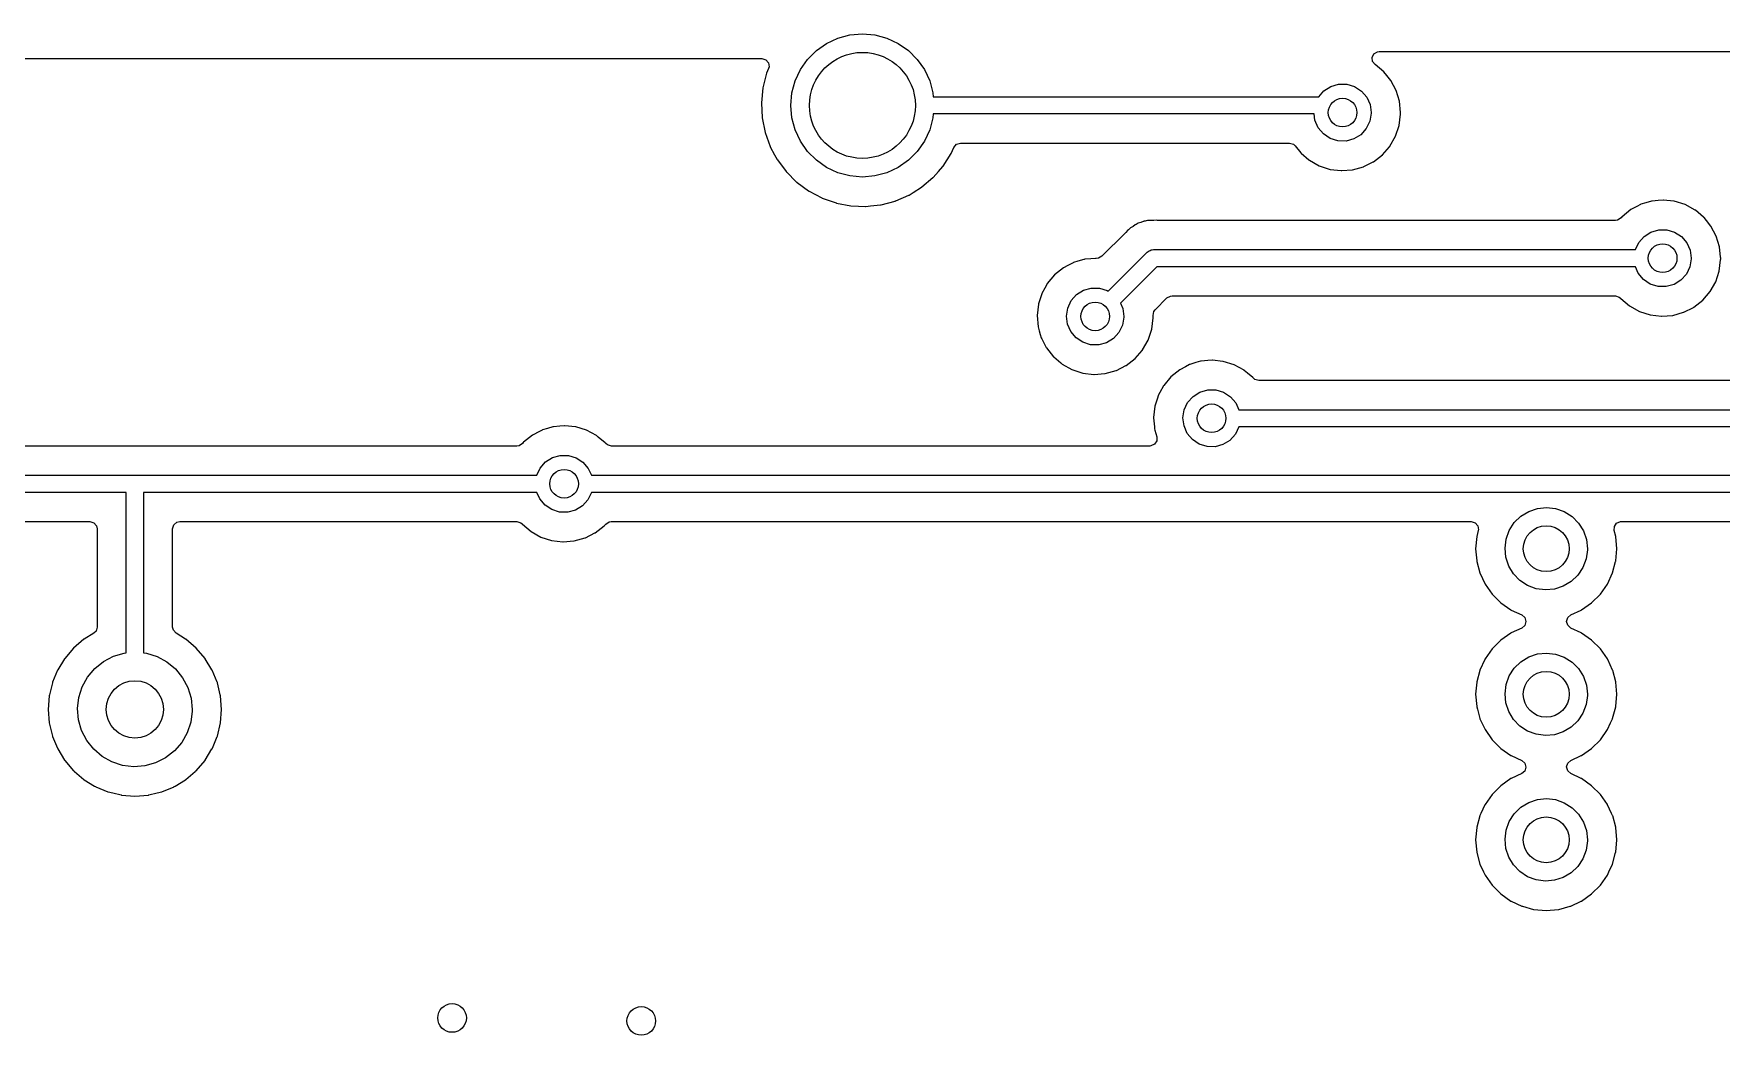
# Model space of a CAD drawing. Extents: x 41 to 172, y -227 to -42.
# Drawn here: x 66.18 to 95.64, y -146.66 to -129.18 of the extents above; entities that cross this region are included whole.
import ezdxf

# ---------------------------------------------------------------- set-up
doc = ezdxf.new("R2010")
doc.units = 0
doc.layers.add('BLACK', color=7, linetype='CONTINUOUS')

msp = doc.modelspace()

# ---------------------------------------------------------------- linework, layer by layer
at = {"layer": 'BLACK', "linetype": 'CONTINUOUS'}
for p, q in [((80.02, -129.347), (80.2175, -129.255)), ((80.2175, -129.255), (80.4279, -129.199)), ((80.4279, -129.199), (80.645, -129.18)), ((80.645, -129.18), (80.8621, -129.199)), ((80.8621, -129.199), (81.0725, -129.255)), ((81.0725, -129.255), (81.27, -129.347)), ((65.8738, -129.614), (78.8906, -129.614)), ((78.8906, -129.614), (78.9588, -129.634)), ((79.6874, -129.627), (79.8415, -129.472)), ((79.8415, -129.472), (80.02, -129.347)), ((81.27, -129.347), (81.4485, -129.472)), ((81.4485, -129.472), (81.6026, -129.627)), ((89.5441, -129.594), (89.575, -129.53)), ((89.5526, -129.665), (89.5441, -129.594)), ((89.575, -129.53), (89.6356, -129.493)), ((89.6356, -129.493), (89.6684, -129.489)), ((89.6684, -129.489), (127.106, -129.489)), ((78.9727, -129.87), (78.9084, -130.124)), ((78.9588, -129.634), (79.0053, -129.688)), ((79.0068, -129.789), (78.9727, -129.87)), ((79.0053, -129.688), (79.0154, -129.758)), ((79.0154, -129.758), (79.0068, -129.789)), ((79.4704, -130.002), (79.5625, -129.805)), ((79.5625, -129.805), (79.6874, -129.627)), ((81.6026, -129.627), (81.7275, -129.805)), ((81.7275, -129.805), (81.8196, -130.002)), ((89.5943, -129.715), (89.5526, -129.665)), ((89.5937, -129.716), (89.5943, -129.715)), ((89.7461, -129.842), (89.5937, -129.716)), ((89.75, -129.847), (89.7461, -129.842)), ((89.8007, -129.909), (89.75, -129.847)), ((89.75, -129.847), (89.75, -129.847)), ((89.8711, -129.995), (89.8007, -129.909)), ((78.9084, -130.124), (78.8822, -130.384)), ((79.414, -130.213), (79.4704, -130.002)), ((81.8196, -130.002), (81.876, -130.213)), ((88.6104, -130.28), (88.7029, -130.175)), ((88.7029, -130.175), (88.8228, -130.1)), ((88.8228, -130.1), (88.9591, -130.061)), ((88.9591, -130.061), (89.1009, -130.061)), ((89.1009, -130.061), (89.2367, -130.102)), ((89.2367, -130.102), (89.3557, -130.179)), ((89.3557, -130.179), (89.4482, -130.287)), ((89.9639, -130.17), (89.8711, -129.995)), ((90.0211, -130.359), (89.9639, -130.17)), ((78.8822, -130.384), (78.8947, -130.645)), ((79.395, -130.43), (79.414, -130.213)), ((79.414, -130.647), (79.395, -130.43)), ((81.876, -130.213), (81.8819, -130.28)), ((81.8819, -130.28), (88.6104, -130.28)), ((89.4482, -130.287), (89.5069, -130.416)), ((89.5069, -130.416), (89.527, -130.556)), ((90.0404, -130.556), (90.0211, -130.359)), ((78.8947, -130.645), (78.9457, -130.901)), ((79.4704, -130.858), (79.414, -130.647)), ((81.876, -130.647), (81.8196, -130.858)), ((81.8819, -130.58), (81.876, -130.647)), ((88.531, -130.58), (81.8819, -130.58)), ((88.5454, -130.69), (88.531, -130.58)), ((88.6025, -130.82), (88.5454, -130.69)), ((89.5033, -130.708), (89.4415, -130.836)), ((89.5269, -130.568), (89.5033, -130.708)), ((89.527, -130.556), (89.5269, -130.568)), ((89.9528, -130.968), (90.0152, -130.781)), ((90.0152, -130.781), (90.04, -130.584)), ((90.04, -130.584), (90.0404, -130.556)), ((78.9457, -130.901), (79.034, -131.147)), ((79.5625, -131.055), (79.4704, -130.858)), ((79.6874, -131.233), (79.5625, -131.055)), ((81.7275, -131.055), (81.6026, -131.233)), ((81.8196, -130.858), (81.7275, -131.055)), ((82.2899, -131.109), (82.3586, -131.088)), ((82.3586, -131.088), (88.1012, -131.088)), ((88.1012, -131.088), (88.1694, -131.109)), ((88.6937, -130.929), (88.6025, -130.82)), ((88.8117, -131.007), (88.6937, -130.929)), ((88.9471, -131.05), (88.8117, -131.007)), ((89.0888, -131.052), (88.9471, -131.05)), ((89.2256, -131.015), (89.0888, -131.052)), ((89.3464, -130.941), (89.2256, -131.015)), ((89.4415, -130.836), (89.3464, -130.941)), ((89.8551, -131.14), (89.9528, -130.968)), ((79.034, -131.147), (79.0362, -131.151)), ((79.0362, -131.151), (79.1127, -131.294)), ((79.1127, -131.294), (79.1577, -131.377)), ((79.1577, -131.377), (79.1605, -131.381)), ((79.1605, -131.381), (79.1605, -131.381)), ((79.1605, -131.381), (79.3113, -131.583)), ((79.8415, -131.388), (79.6874, -131.233)), ((80.02, -131.513), (79.8415, -131.388)), ((81.4485, -131.388), (81.27, -131.513)), ((81.6026, -131.233), (81.4485, -131.388)), ((82.0533, -131.491), (82.1947, -131.271)), ((82.1947, -131.271), (82.2437, -131.163)), ((82.2437, -131.163), (82.2899, -131.109)), ((88.1694, -131.109), (88.2, -131.136)), ((88.2, -131.136), (88.298, -131.26)), ((88.298, -131.26), (88.3027, -131.264)), ((88.3027, -131.264), (88.3027, -131.264)), ((88.3027, -131.264), (88.4405, -131.381)), ((88.4405, -131.381), (88.4487, -131.388)), ((88.4487, -131.388), (88.6213, -131.485)), ((89.57, -131.412), (89.7258, -131.29)), ((89.7258, -131.29), (89.8454, -131.151)), ((89.8454, -131.151), (89.851, -131.145)), ((89.851, -131.145), (89.8511, -131.145)), ((89.8511, -131.145), (89.8551, -131.14)), ((79.3113, -131.583), (79.3113, -131.583)), ((79.3113, -131.583), (79.3141, -131.587)), ((79.3141, -131.587), (79.3174, -131.59)), ((79.3174, -131.59), (79.3174, -131.59)), ((79.3174, -131.59), (79.4964, -131.768)), ((80.2175, -131.605), (80.02, -131.513)), ((80.4279, -131.661), (80.2175, -131.605)), ((80.645, -131.68), (80.4279, -131.661)), ((80.8621, -131.661), (80.645, -131.68)), ((81.0725, -131.605), (80.8621, -131.661)), ((81.27, -131.513), (81.0725, -131.605)), ((81.881, -131.688), (81.9727, -131.583)), ((81.9727, -131.583), (82.0503, -131.495)), ((82.0503, -131.495), (82.0533, -131.491)), ((82.0503, -131.495), (82.0503, -131.495)), ((88.6213, -131.485), (88.8094, -131.546)), ((88.8094, -131.546), (89.0058, -131.569)), ((89.0058, -131.569), (89.0119, -131.569)), ((89.0119, -131.569), (89.1968, -131.554)), ((89.0119, -131.569), (89.0119, -131.569)), ((89.1968, -131.554), (89.1968, -131.554)), ((89.1968, -131.554), (89.203, -131.554)), ((89.203, -131.554), (89.3935, -131.501)), ((89.3935, -131.501), (89.399, -131.498)), ((89.399, -131.498), (89.5645, -131.414)), ((89.399, -131.498), (89.399, -131.498)), ((89.5645, -131.414), (89.57, -131.412)), ((89.5645, -131.414), (89.5645, -131.414)), ((79.4964, -131.768), (79.4997, -131.771)), ((79.4997, -131.771), (79.5035, -131.774)), ((79.5035, -131.774), (79.5035, -131.774)), ((79.5035, -131.774), (79.7067, -131.923)), ((79.7067, -131.923), (79.7105, -131.925)), ((79.7105, -131.925), (79.7147, -131.928)), ((79.7147, -131.928), (79.7147, -131.928)), ((79.7147, -131.928), (79.9377, -132.045)), ((81.4593, -131.994), (81.5341, -131.948)), ((81.5341, -131.948), (81.6775, -131.859)), ((81.6775, -131.859), (81.6815, -131.857)), ((81.6775, -131.859), (81.6775, -131.859)), ((81.6815, -131.857), (81.6851, -131.854)), ((81.6851, -131.854), (81.8774, -131.691)), ((81.6851, -131.854), (81.6851, -131.854)), ((81.8774, -131.691), (81.881, -131.688)), ((81.8774, -131.691), (81.8774, -131.691)), ((79.9377, -132.045), (79.9377, -132.045)), ((79.9377, -132.045), (79.9418, -132.047)), ((79.9418, -132.047), (80.1886, -132.133)), ((80.1886, -132.133), (80.1932, -132.134)), ((80.1932, -132.134), (80.4408, -132.181)), ((80.4408, -132.181), (80.4408, -132.181)), ((80.4408, -132.181), (80.4454, -132.182)), ((80.4454, -132.182), (80.576, -132.187)), ((80.576, -132.187), (80.7019, -132.192)), ((80.7019, -132.192), (80.7019, -132.192)), ((80.7019, -132.192), (80.7065, -132.192)), ((80.7065, -132.192), (80.786, -132.184)), ((80.786, -132.184), (80.9617, -132.164)), ((80.9617, -132.164), (80.9617, -132.164)), ((80.9617, -132.164), (80.9664, -132.164)), ((80.9664, -132.164), (80.9709, -132.163)), ((80.9709, -132.163), (81.2146, -132.099)), ((81.2146, -132.099), (81.2191, -132.097)), ((81.2146, -132.099), (81.2146, -132.099)), ((81.2191, -132.097), (81.2263, -132.094)), ((81.2263, -132.094), (81.455, -131.996)), ((81.455, -131.996), (81.4593, -131.994)), ((94.0601, -132.248), (93.906, -132.372)), ((94.167, -132.192), (94.0601, -132.248)), ((94.2299, -132.159), (94.167, -132.192)), ((94.2354, -132.156), (94.2299, -132.159)), ((94.2299, -132.159), (94.2299, -132.159)), ((94.319, -132.132), (94.2354, -132.156)), ((94.4192, -132.102), (94.319, -132.132)), ((94.4251, -132.101), (94.4192, -132.102)), ((94.4192, -132.102), (94.4192, -132.102)), ((94.4312, -132.1), (94.4251, -132.101)), ((94.4313, -132.1), (94.4312, -132.1)), ((94.5396, -132.09), (94.4313, -132.1)), ((94.6221, -132.083), (94.5396, -132.09)), ((94.6282, -132.083), (94.6221, -132.083)), ((94.8126, -132.103), (94.6282, -132.083)), ((94.6282, -132.083), (94.6282, -132.083)), ((94.8188, -132.103), (94.8126, -132.103)), ((94.8126, -132.103), (94.8126, -132.103)), ((95.0077, -132.162), (94.8188, -132.103)), ((95.1817, -132.256), (95.0077, -132.162)), ((95.1864, -132.26), (95.1817, -132.256)), ((95.3293, -132.378), (95.1864, -132.26)), ((95.1864, -132.26), (95.1864, -132.26)), ((85.358, -132.548), (85.325, -132.568)), ((85.3679, -132.542), (85.358, -132.548)), ((85.3691, -132.541), (85.3679, -132.542)), ((85.4052, -132.514), (85.3691, -132.541)), ((85.4252, -132.506), (85.4052, -132.514)), ((85.4429, -132.498), (85.4252, -132.506)), ((85.4614, -132.487), (85.4429, -132.498)), ((85.5058, -132.474), (85.4614, -132.487)), ((85.517, -132.47), (85.5058, -132.474)), ((85.5526, -132.456), (85.517, -132.47)), ((85.5599, -132.453), (85.5526, -132.456)), ((85.5526, -132.456), (85.5526, -132.456)), ((85.5678, -132.452), (85.5599, -132.453)), ((85.5742, -132.451), (85.5678, -132.452)), ((85.5678, -132.452), (85.5678, -132.452)), ((85.5812, -132.45), (85.5742, -132.451)), ((85.6006, -132.446), (85.5812, -132.45)), ((85.6212, -132.44), (85.6006, -132.446)), ((85.6673, -132.439), (85.6212, -132.44)), ((85.6792, -132.438), (85.6673, -132.439)), ((85.6836, -132.438), (85.6792, -132.438)), ((85.7127, -132.438), (85.6836, -132.438)), ((85.7166, -132.437), (85.7127, -132.438)), ((85.7324, -132.437), (85.7166, -132.437)), ((85.7875, -132.435), (85.7324, -132.437)), ((85.7952, -132.437), (85.7875, -132.435)), ((85.8071, -132.438), (85.7952, -132.437)), ((85.7952, -132.437), (85.7952, -132.437)), ((93.7922, -132.438), (85.8071, -132.438)), ((93.8296, -132.432), (93.7922, -132.438)), ((93.8888, -132.392), (93.8296, -132.432)), ((93.902, -132.377), (93.8888, -132.392)), ((93.906, -132.372), (93.902, -132.377)), ((95.3341, -132.382), (95.3293, -132.378)), ((95.338, -132.387), (95.3341, -132.382)), ((95.3818, -132.44), (95.338, -132.387)), ((95.338, -132.387), (95.338, -132.387)), ((95.4591, -132.535), (95.3818, -132.44)), ((95.5519, -132.71), (95.4591, -132.535)), ((85.2332, -132.657), (84.8265, -133.063)), ((85.2412, -132.648), (85.2332, -132.657)), ((85.2706, -132.612), (85.2412, -132.648)), ((85.288, -132.6), (85.2706, -132.612)), ((85.303, -132.587), (85.288, -132.6)), ((85.3182, -132.572), (85.303, -132.587)), ((85.325, -132.568), (85.3182, -132.572)), ((85.325, -132.568), (85.325, -132.568)), ((94.1386, -132.946), (94.1971, -132.821)), ((94.1971, -132.821), (94.2909, -132.715)), ((94.2909, -132.715), (94.4108, -132.64)), ((94.4108, -132.64), (94.5471, -132.601)), ((94.5471, -132.601), (94.6889, -132.601)), ((94.6889, -132.601), (94.8247, -132.642)), ((94.8247, -132.642), (94.9437, -132.719)), ((94.9437, -132.719), (95.0362, -132.827)), ((95.0362, -132.827), (95.0949, -132.956)), ((95.6091, -132.899), (95.5519, -132.71)), ((84.4081, -133.149), (84.3294, -133.172)), ((84.5132, -133.118), (84.4081, -133.149)), ((84.5191, -133.117), (84.5132, -133.118)), ((84.5132, -133.118), (84.5132, -133.118)), ((84.5252, -133.116), (84.5191, -133.117)), ((84.5253, -133.116), (84.5252, -133.116)), ((84.6336, -133.106), (84.5253, -133.116)), ((84.7161, -133.099), (84.6336, -133.106)), ((84.7222, -133.099), (84.7161, -133.099)), ((84.7242, -133.099), (84.7222, -133.099)), ((84.7222, -133.099), (84.7222, -133.099)), ((84.7274, -133.099), (84.7242, -133.099)), ((84.7284, -133.099), (84.7274, -133.099)), ((84.7641, -133.097), (84.7284, -133.099)), ((84.7284, -133.099), (84.7284, -133.099)), ((84.8265, -133.063), (84.7641, -133.097)), ((84.9382, -133.671), (85.6189, -132.99)), ((85.6189, -132.99), (85.636, -132.98)), ((85.636, -132.98), (85.65, -132.966)), ((85.65, -132.966), (85.6691, -132.961)), ((85.6691, -132.961), (85.6862, -132.951)), ((85.6862, -132.951), (85.7059, -132.951)), ((85.7059, -132.951), (85.725, -132.946)), ((85.725, -132.946), (94.1386, -132.946)), ((95.1149, -133.108), (95.0913, -133.248)), ((95.0949, -132.956), (95.115, -133.096)), ((95.115, -133.096), (95.1149, -133.108)), ((95.6032, -133.321), (95.628, -133.124)), ((95.6266, -133.078), (95.6091, -132.899)), ((95.6284, -133.096), (95.6266, -133.078)), ((95.628, -133.124), (95.6282, -133.11)), ((95.6282, -133.11), (95.6283, -133.1)), ((95.6283, -133.1), (95.6284, -133.096)), ((95.6283, -133.1), (95.6283, -133.1)), ((84, -133.388), (83.8728, -133.539)), ((84.1541, -133.264), (84, -133.388)), ((84.2331, -133.223), (84.1541, -133.264)), ((84.3239, -133.175), (84.2331, -133.223)), ((84.3294, -133.172), (84.3239, -133.175)), ((84.3239, -133.175), (84.3239, -133.175)), ((85.7871, -133.246), (85.1491, -133.884)), ((94.1403, -133.246), (85.7871, -133.246)), ((94.1905, -133.36), (94.1403, -133.246)), ((94.2817, -133.469), (94.1905, -133.36)), ((95.0295, -133.376), (94.9344, -133.481)), ((95.0913, -133.248), (95.0295, -133.376)), ((95.5408, -133.508), (95.6032, -133.321)), ((83.7757, -133.719), (83.7196, -133.895)), ((83.7776, -133.713), (83.7757, -133.719)), ((83.7757, -133.719), (83.7757, -133.719)), ((83.8274, -133.622), (83.7776, -133.713)), ((83.8699, -133.545), (83.8274, -133.622)), ((83.8728, -133.539), (83.8699, -133.545)), ((83.8699, -133.545), (83.8699, -133.545)), ((84.2911, -133.837), (84.3849, -133.731)), ((84.3849, -133.731), (84.5048, -133.656)), ((84.5048, -133.656), (84.6411, -133.617)), ((84.6411, -133.617), (84.7829, -133.617)), ((84.7829, -133.617), (84.9187, -133.658)), ((84.9187, -133.658), (84.9382, -133.671)), ((94.3997, -133.547), (94.2817, -133.469)), ((94.5351, -133.59), (94.3997, -133.547)), ((94.6768, -133.592), (94.5351, -133.59)), ((94.8136, -133.555), (94.6768, -133.592)), ((94.9344, -133.481), (94.8136, -133.555)), ((95.3138, -133.83), (95.4431, -133.68)), ((95.4431, -133.68), (95.5408, -133.508)), ((83.7178, -133.901), (83.6957, -134.098)), ((83.7196, -133.895), (83.7178, -133.901)), ((84.209, -134.106), (84.2308, -133.966)), ((84.2308, -133.966), (84.2911, -133.837)), ((85.1491, -133.884), (85.1889, -133.972)), ((85.1889, -133.972), (85.209, -134.112)), ((85.7209, -134.096), (85.7341, -134.027)), ((85.7341, -134.027), (85.7572, -133.995)), ((85.7572, -133.995), (85.9609, -133.791)), ((85.9609, -133.791), (86.0232, -133.757)), ((86.0232, -133.757), (86.0499, -133.755)), ((86.0499, -133.755), (93.7895, -133.755)), ((93.7895, -133.755), (93.8576, -133.775)), ((93.8576, -133.775), (93.8801, -133.793)), ((93.8801, -133.793), (93.8822, -133.795)), ((93.8822, -133.795), (93.886, -133.8)), ((93.886, -133.8), (94.0366, -133.928)), ((94.0366, -133.928), (94.2093, -134.025)), ((94.2093, -134.025), (94.3974, -134.086)), ((94.9815, -134.041), (94.987, -134.038)), ((94.987, -134.038), (95.1525, -133.954)), ((94.987, -134.038), (94.987, -134.038)), ((95.1525, -133.954), (95.158, -133.952)), ((95.1525, -133.954), (95.1525, -133.954)), ((95.158, -133.952), (95.3138, -133.83)), ((83.6957, -134.098), (83.7123, -134.295)), ((83.7123, -134.295), (83.7318, -134.363)), ((84.2274, -134.246), (84.209, -134.106)), ((84.2845, -134.376), (84.2274, -134.246)), ((85.1853, -134.264), (85.1235, -134.392)), ((85.2089, -134.124), (85.1853, -134.264)), ((85.209, -134.112), (85.2089, -134.124)), ((85.6972, -134.337), (85.722, -134.14)), ((85.7224, -134.112), (85.7209, -134.096)), ((85.722, -134.14), (85.7224, -134.112)), ((94.3974, -134.086), (94.5938, -134.109)), ((94.5938, -134.109), (94.5999, -134.109)), ((94.5999, -134.109), (94.7848, -134.094)), ((94.5999, -134.109), (94.5999, -134.109)), ((94.7848, -134.094), (94.7848, -134.094)), ((94.7848, -134.094), (94.791, -134.094)), ((94.791, -134.094), (94.9815, -134.041)), ((83.7318, -134.363), (83.7509, -134.429)), ((83.7509, -134.429), (83.7668, -134.485)), ((83.7668, -134.485), (83.7767, -134.504)), ((83.7767, -134.504), (83.8537, -134.654)), ((84.3757, -134.485), (84.2845, -134.376)), ((84.4937, -134.563), (84.3757, -134.485)), ((84.6291, -134.606), (84.4937, -134.563)), ((84.7708, -134.608), (84.6291, -134.606)), ((84.9076, -134.571), (84.7708, -134.608)), ((85.0284, -134.497), (84.9076, -134.571)), ((85.1235, -134.392), (85.0284, -134.497)), ((85.5371, -134.696), (85.6348, -134.524)), ((85.6348, -134.524), (85.6972, -134.337)), ((83.8537, -134.654), (83.8572, -134.661)), ((83.8572, -134.661), (83.98, -134.816)), ((83.98, -134.816), (83.9847, -134.82)), ((83.9847, -134.82), (83.9847, -134.82)), ((83.9847, -134.82), (84.1075, -134.924)), ((85.252, -134.968), (85.4078, -134.846)), ((85.4078, -134.846), (85.5281, -134.707)), ((85.5281, -134.707), (85.533, -134.701)), ((85.533, -134.701), (85.5331, -134.701)), ((85.5331, -134.701), (85.5371, -134.696)), ((86.4665, -134.919), (86.3614, -134.95)), ((86.5452, -134.896), (86.4665, -134.919)), ((86.5511, -134.895), (86.5452, -134.896)), ((86.5452, -134.896), (86.5452, -134.896)), ((86.5572, -134.894), (86.5511, -134.895)), ((86.5573, -134.894), (86.5572, -134.894)), ((86.6769, -134.883), (86.5573, -134.894)), ((86.7481, -134.877), (86.6769, -134.883)), ((86.7542, -134.877), (86.7481, -134.877)), ((86.9386, -134.897), (86.7542, -134.877)), ((86.7542, -134.877), (86.7542, -134.877)), ((86.9448, -134.897), (86.9386, -134.897)), ((86.9386, -134.897), (86.9386, -134.897)), ((87.1337, -134.956), (86.9448, -134.897)), ((84.1075, -134.924), (84.1307, -134.944)), ((84.1307, -134.944), (84.3033, -135.041)), ((84.3033, -135.041), (84.4914, -135.102)), ((84.4914, -135.102), (84.6878, -135.125)), ((84.6878, -135.125), (84.6939, -135.125)), ((84.6939, -135.125), (84.8788, -135.11)), ((84.6939, -135.125), (84.6939, -135.125)), ((84.8788, -135.11), (84.8788, -135.11)), ((84.8788, -135.11), (84.885, -135.11)), ((84.885, -135.11), (85.0755, -135.057)), ((85.0755, -135.057), (85.081, -135.054)), ((85.081, -135.054), (85.2465, -134.97)), ((85.081, -135.054), (85.081, -135.054)), ((85.2465, -134.97), (85.252, -134.968)), ((85.2465, -134.97), (85.2465, -134.97)), ((86.032, -135.166), (85.9048, -135.317)), ((86.1861, -135.042), (86.032, -135.166)), ((86.2849, -134.99), (86.1861, -135.042)), ((86.3559, -134.953), (86.2849, -134.99)), ((86.3614, -134.95), (86.3559, -134.953)), ((86.3559, -134.953), (86.3559, -134.953)), ((87.3077, -135.05), (87.1337, -134.956)), ((87.3124, -135.054), (87.3077, -135.05)), ((87.3681, -135.1), (87.3124, -135.054)), ((87.3124, -135.054), (87.3124, -135.054)), ((87.4601, -135.176), (87.3681, -135.1)), ((87.464, -135.181), (87.4601, -135.176)), ((87.4676, -135.185), (87.464, -135.181)), ((87.464, -135.181), (87.464, -135.181)), ((87.4971, -135.211), (87.4676, -135.185)), ((87.5652, -135.231), (87.4971, -135.211)), ((85.8077, -135.497), (85.7948, -135.537)), ((85.8096, -135.491), (85.8077, -135.497)), ((85.8077, -135.497), (85.8077, -135.497)), ((85.8384, -135.438), (85.8096, -135.491)), ((85.9019, -135.323), (85.8384, -135.438)), ((85.9048, -135.317), (85.9019, -135.323)), ((85.9019, -135.323), (85.9019, -135.323)), ((86.3231, -135.615), (86.4169, -135.509)), ((86.4169, -135.509), (86.5368, -135.434)), ((86.5368, -135.434), (86.6731, -135.395)), ((86.6731, -135.395), (86.8149, -135.395)), ((86.8149, -135.395), (86.9507, -135.436)), ((86.9507, -135.436), (87.0697, -135.513)), ((115.509, -135.231), (87.5652, -135.231)), ((85.7498, -135.679), (85.7277, -135.876)), ((85.7948, -135.537), (85.7498, -135.679)), ((86.241, -135.884), (86.2628, -135.744)), ((86.2628, -135.744), (86.3231, -135.615)), ((87.0697, -135.513), (87.1622, -135.621)), ((87.1622, -135.621), (87.2165, -135.74)), ((87.2165, -135.74), (115.856, -135.74)), ((75.0529, -136.096), (75.0068, -136.12)), ((75.0584, -136.093), (75.0529, -136.096)), ((75.0529, -136.096), (75.0529, -136.096)), ((75.1488, -136.067), (75.0584, -136.093)), ((75.2422, -136.039), (75.1488, -136.067)), ((75.2481, -136.038), (75.2422, -136.039)), ((75.2422, -136.039), (75.2422, -136.039)), ((75.2542, -136.037), (75.2481, -136.038)), ((75.2543, -136.037), (75.2542, -136.037)), ((75.3626, -136.027), (75.2543, -136.037)), ((75.4451, -136.02), (75.3626, -136.027)), ((75.4512, -136.02), (75.4451, -136.02)), ((75.6356, -136.04), (75.4512, -136.02)), ((75.4512, -136.02), (75.4512, -136.02)), ((75.6418, -136.04), (75.6356, -136.04)), ((75.6356, -136.04), (75.6356, -136.04)), ((75.8307, -136.099), (75.6418, -136.04)), ((76.0047, -136.193), (75.8307, -136.099)), ((85.7277, -135.876), (85.7282, -135.882)), ((85.7282, -135.882), (85.7414, -136.039)), ((85.7414, -136.039), (85.7443, -136.073)), ((85.7443, -136.073), (85.751, -136.096)), ((85.751, -136.096), (85.7847, -136.214)), ((86.2594, -136.024), (86.241, -135.884)), ((86.3165, -136.154), (86.2594, -136.024)), ((87.2173, -136.042), (87.1555, -136.17)), ((87.2177, -136.04), (87.2173, -136.042)), ((115.857, -136.04), (87.2177, -136.04)), ((74.6152, -136.374), (64.3329, -136.374)), ((74.6526, -136.369), (74.6152, -136.374)), ((74.7118, -136.329), (74.6526, -136.369)), ((74.725, -136.314), (74.7118, -136.329)), ((74.729, -136.309), (74.725, -136.314)), ((74.8831, -136.185), (74.729, -136.309)), ((75.0068, -136.12), (74.8831, -136.185)), ((76.0094, -136.197), (76.0047, -136.193)), ((76.034, -136.217), (76.0094, -136.197)), ((76.0094, -136.197), (76.0094, -136.197)), ((76.1571, -136.319), (76.034, -136.217)), ((76.161, -136.324), (76.1571, -136.319)), ((76.1646, -136.328), (76.161, -136.324)), ((76.161, -136.324), (76.161, -136.324)), ((76.1941, -136.354), (76.1646, -136.328)), ((76.2622, -136.374), (76.1941, -136.354)), ((85.6635, -136.374), (76.2622, -136.374)), ((85.6807, -136.373), (85.6635, -136.374)), ((85.7454, -136.344), (85.6807, -136.373)), ((85.7842, -136.285), (85.7454, -136.344)), ((85.7847, -136.214), (85.7842, -136.285)), ((86.4077, -136.263), (86.3165, -136.154)), ((86.5257, -136.341), (86.4077, -136.263)), ((86.6611, -136.384), (86.5257, -136.341)), ((86.8028, -136.386), (86.6611, -136.384)), ((86.9396, -136.349), (86.8028, -136.386)), ((87.0604, -136.275), (86.9396, -136.349)), ((87.1555, -136.17), (87.0604, -136.275)), ((75.0201, -136.758), (75.1139, -136.652)), ((75.1139, -136.652), (75.2338, -136.577)), ((75.2338, -136.577), (75.3701, -136.538)), ((75.3701, -136.538), (75.5119, -136.538)), ((75.5119, -136.538), (75.6477, -136.579)), ((75.6477, -136.579), (75.7667, -136.656)), ((75.7667, -136.656), (75.8592, -136.764)), ((64.0701, -136.883), (74.9616, -136.883)), ((74.9616, -136.883), (75.0201, -136.758)), ((75.8592, -136.764), (75.9135, -136.883)), ((75.9135, -136.883), (105.823, -136.883)), ((67.795, -137.183), (64.008, -137.183)), ((67.795, -139.984), (67.795, -137.183)), ((74.9633, -137.183), (68.095, -137.183)), ((68.095, -137.183), (68.095, -139.985)), ((75.0135, -137.297), (74.9633, -137.183)), ((75.9143, -137.185), (75.8525, -137.313)), ((75.9147, -137.183), (75.9143, -137.185)), ((105.824, -137.183), (75.9147, -137.183)), ((75.1047, -137.406), (75.0135, -137.297)), ((75.2227, -137.484), (75.1047, -137.406)), ((75.3581, -137.527), (75.2227, -137.484)), ((75.4998, -137.529), (75.3581, -137.527)), ((75.6366, -137.492), (75.4998, -137.529)), ((75.7574, -137.418), (75.6366, -137.492)), ((75.8525, -137.313), (75.7574, -137.418)), ((92.1397, -137.599), (92.2764, -137.515)), ((92.2764, -137.515), (92.4284, -137.463)), ((92.4284, -137.463), (92.588, -137.446)), ((92.588, -137.446), (92.7474, -137.465)), ((92.7474, -137.465), (92.8986, -137.519)), ((92.8986, -137.519), (93.0342, -137.605)), ((64.045, -137.691), (67.1605, -137.691)), ((67.1605, -137.691), (67.2286, -137.712)), ((67.2286, -137.712), (67.2751, -137.765)), ((67.2751, -137.765), (67.2865, -137.817)), ((67.2865, -137.817), (67.2865, -139.534)), ((68.6035, -137.817), (68.6235, -137.749)), ((68.6035, -139.534), (68.6035, -137.817)), ((68.6235, -137.749), (68.6772, -137.703)), ((68.6772, -137.703), (68.7295, -137.691)), ((68.7295, -137.691), (74.6125, -137.691)), ((74.6125, -137.691), (74.6806, -137.712)), ((74.6806, -137.712), (74.7031, -137.73)), ((74.7031, -137.73), (74.7052, -137.732)), ((74.7052, -137.732), (74.709, -137.737)), ((74.709, -137.737), (74.8597, -137.865)), ((74.8597, -137.865), (75.0323, -137.962)), ((75.981, -137.889), (76.1368, -137.767)), ((76.1368, -137.767), (76.1409, -137.762)), ((76.1409, -137.762), (76.1642, -137.735)), ((76.1642, -137.735), (76.2239, -137.697)), ((76.2239, -137.697), (76.2596, -137.691)), ((76.2596, -137.691), (91.2741, -137.691)), ((91.2741, -137.691), (91.3422, -137.712)), ((91.3422, -137.712), (91.3887, -137.765)), ((91.3958, -137.85), (91.3685, -137.952)), ((91.3887, -137.765), (91.3988, -137.835)), ((91.3988, -137.835), (91.3958, -137.85)), ((91.8832, -137.997), (91.9381, -137.846)), ((91.9381, -137.846), (92.025, -137.711)), ((92.025, -137.711), (92.1397, -137.599)), ((93.0342, -137.605), (93.1473, -137.719)), ((93.1473, -137.719), (93.2323, -137.855)), ((93.2323, -137.855), (93.2851, -138.006)), ((93.7702, -137.85), (93.7719, -137.779)), ((93.7975, -137.952), (93.7702, -137.85)), ((93.7719, -137.779), (93.8117, -137.72)), ((93.8117, -137.72), (93.8769, -137.692)), ((93.8769, -137.692), (93.8919, -137.691)), ((93.8919, -137.691), (105.473, -137.691)), ((75.0323, -137.962), (75.2204, -138.023)), ((75.2204, -138.023), (75.4168, -138.046)), ((75.4168, -138.046), (75.4229, -138.046)), ((75.4229, -138.046), (75.6078, -138.031)), ((75.4229, -138.046), (75.4229, -138.046)), ((75.6078, -138.031), (75.6078, -138.031)), ((75.6078, -138.031), (75.614, -138.031)), ((75.614, -138.031), (75.8045, -137.978)), ((75.8045, -137.978), (75.81, -137.975)), ((75.81, -137.975), (75.9755, -137.891)), ((75.81, -137.975), (75.81, -137.975)), ((75.9755, -137.891), (75.981, -137.889)), ((75.9755, -137.891), (75.9755, -137.891)), ((91.3685, -137.952), (91.3498, -138.166)), ((91.8631, -138.156), (91.8832, -137.997)), ((91.8787, -138.316), (91.8631, -138.156)), ((93.2851, -138.006), (93.303, -138.166)), ((93.8162, -138.166), (93.7975, -137.952)), ((91.3498, -138.166), (91.3685, -138.38)), ((91.3685, -138.38), (91.37, -138.385)), ((91.37, -138.385), (91.37, -138.385)), ((91.37, -138.385), (91.3712, -138.39)), ((91.3712, -138.39), (91.4242, -138.588)), ((91.9294, -138.468), (91.8787, -138.316)), ((93.2804, -138.345), (93.2234, -138.495)), ((93.3027, -138.186), (93.2804, -138.345)), ((93.303, -138.166), (93.3027, -138.186)), ((93.7418, -138.588), (93.7948, -138.39)), ((93.7948, -138.39), (93.796, -138.385)), ((93.796, -138.385), (93.7975, -138.38)), ((93.796, -138.385), (93.796, -138.385)), ((93.7975, -138.38), (93.8162, -138.166)), ((91.4242, -138.588), (91.515, -138.783)), ((92.0126, -138.605), (91.9294, -138.468)), ((92.1241, -138.721), (92.0126, -138.605)), ((92.2584, -138.809), (92.1241, -138.721)), ((93.0183, -138.74), (92.8804, -138.822)), ((93.1346, -138.629), (93.0183, -138.74)), ((93.2234, -138.495), (93.1346, -138.629)), ((93.651, -138.783), (93.7418, -138.588)), ((91.515, -138.783), (91.6383, -138.959)), ((91.6383, -138.959), (91.7903, -139.111)), ((92.4088, -138.865), (92.2584, -138.809)), ((92.5679, -138.886), (92.4088, -138.865)), ((92.7278, -138.871), (92.5679, -138.886)), ((92.8804, -138.822), (92.7278, -138.871)), ((93.3757, -139.111), (93.5277, -138.959)), ((93.5277, -138.959), (93.651, -138.783)), ((91.7903, -139.111), (91.9664, -139.234)), ((91.9664, -139.234), (91.9714, -139.236)), ((91.9714, -139.236), (91.9714, -139.236)), ((91.9714, -139.236), (92.1548, -139.322)), ((92.1548, -139.322), (92.208, -139.369)), ((92.959, -139.367), (93.0112, -139.322)), ((93.0112, -139.322), (93.1946, -139.236)), ((93.1946, -139.236), (93.1996, -139.234)), ((93.1946, -139.236), (93.1946, -139.236)), ((93.1996, -139.234), (93.3757, -139.111)), ((67.2665, -139.602), (67.2263, -139.641)), ((67.2865, -139.534), (67.2665, -139.602)), ((68.616, -139.589), (68.6035, -139.534)), ((68.6637, -139.641), (68.616, -139.589)), ((91.9714, -139.636), (91.9664, -139.638)), ((92.1548, -139.55), (91.9714, -139.636)), ((91.9714, -139.636), (91.9714, -139.636)), ((92.207, -139.505), (92.1548, -139.55)), ((92.2275, -139.437), (92.207, -139.505)), ((92.208, -139.369), (92.2275, -139.437)), ((92.9385, -139.435), (92.959, -139.367)), ((92.958, -139.503), (92.9385, -139.435)), ((93.0112, -139.55), (92.958, -139.503)), ((93.1946, -139.636), (93.0112, -139.55)), ((93.1996, -139.638), (93.1946, -139.636)), ((93.1946, -139.636), (93.1946, -139.636)), ((66.875, -139.9), (66.7208, -140.081)), ((67.0556, -139.746), (66.875, -139.9)), ((67.0598, -139.743), (67.0556, -139.746)), ((67.2263, -139.641), (67.0598, -139.743)), ((67.0598, -139.743), (67.0598, -139.743)), ((68.8302, -139.743), (68.6637, -139.641)), ((68.8344, -139.746), (68.8302, -139.743)), ((68.8302, -139.743), (68.8302, -139.743)), ((69.015, -139.9), (68.8344, -139.746)), ((69.1692, -140.081), (69.015, -139.9)), ((91.6383, -139.913), (91.515, -140.089)), ((91.7903, -139.761), (91.6383, -139.913)), ((91.9664, -139.638), (91.7903, -139.761)), ((93.3757, -139.761), (93.1996, -139.638)), ((93.5277, -139.913), (93.3757, -139.761)), ((93.651, -140.089), (93.5277, -139.913)), ((66.7182, -140.085), (66.5993, -140.279)), ((66.7208, -140.081), (66.7182, -140.085)), ((66.7182, -140.085), (66.7182, -140.085)), ((67.2453, -140.256), (67.3974, -140.133)), ((67.3974, -140.133), (67.5704, -140.043)), ((67.5704, -140.043), (67.7576, -139.988)), ((67.7576, -139.988), (67.795, -139.984)), ((68.095, -139.985), (68.1461, -139.99)), ((68.1461, -139.99), (68.3325, -140.048)), ((68.3325, -140.048), (68.5042, -140.141)), ((68.5042, -140.141), (68.6546, -140.265)), ((69.1718, -140.085), (69.1692, -140.081)), ((69.2907, -140.279), (69.1718, -140.085)), ((69.1718, -140.085), (69.1718, -140.085)), ((91.5104, -140.099), (91.4242, -140.284)), ((91.5127, -140.094), (91.5104, -140.099)), ((91.515, -140.089), (91.5127, -140.094)), ((91.5127, -140.094), (91.5127, -140.094)), ((92.025, -140.251), (92.1397, -140.139)), ((92.1397, -140.139), (92.2764, -140.055)), ((92.2764, -140.055), (92.4284, -140.003)), ((92.4284, -140.003), (92.588, -139.986)), ((92.588, -139.986), (92.7474, -140.005)), ((92.7474, -140.005), (92.8986, -140.059)), ((92.8986, -140.059), (93.0342, -140.145)), ((93.0342, -140.145), (93.1473, -140.259)), ((93.6533, -140.094), (93.651, -140.089)), ((93.6556, -140.099), (93.6533, -140.094)), ((93.6533, -140.094), (93.6533, -140.094)), ((93.7418, -140.284), (93.6556, -140.099)), ((66.5047, -140.507), (66.4546, -140.716)), ((66.5059, -140.502), (66.5047, -140.507)), ((66.508, -140.497), (66.5059, -140.502)), ((66.5949, -140.288), (66.508, -140.497)), ((66.5968, -140.283), (66.5949, -140.288)), ((66.5949, -140.288), (66.5949, -140.288)), ((66.5993, -140.279), (66.5968, -140.283)), ((67.0259, -140.576), (67.1199, -140.405)), ((67.1199, -140.405), (67.2453, -140.256)), ((68.6546, -140.265), (68.7779, -140.417)), ((68.7779, -140.417), (68.8695, -140.589)), ((69.2932, -140.283), (69.2907, -140.279)), ((69.2951, -140.288), (69.2932, -140.283)), ((69.382, -140.497), (69.2951, -140.288)), ((69.2951, -140.288), (69.2951, -140.288)), ((69.3841, -140.502), (69.382, -140.497)), ((69.3853, -140.507), (69.3841, -140.502)), ((69.4354, -140.716), (69.3853, -140.507)), ((91.3685, -140.492), (91.3498, -140.706)), ((91.37, -140.487), (91.3685, -140.492)), ((91.4228, -140.29), (91.37, -140.487)), ((91.4242, -140.284), (91.4228, -140.29)), ((91.4228, -140.29), (91.4228, -140.29)), ((91.8832, -140.537), (91.9381, -140.386)), ((91.9381, -140.386), (92.025, -140.251)), ((93.1473, -140.259), (93.2323, -140.395)), ((93.2323, -140.395), (93.2851, -140.546)), ((93.7432, -140.29), (93.7418, -140.284)), ((93.796, -140.487), (93.7432, -140.29)), ((93.7432, -140.29), (93.7432, -140.29)), ((93.7975, -140.492), (93.796, -140.487)), ((93.8162, -140.706), (93.7975, -140.492)), ((66.4505, -140.733), (66.4318, -140.97)), ((66.4546, -140.716), (66.4505, -140.733)), ((66.9451, -140.956), (66.9669, -140.762)), ((66.9669, -140.762), (67.0259, -140.576)), ((68.8695, -140.589), (68.926, -140.776)), ((68.926, -140.776), (68.945, -140.97)), ((69.4395, -140.733), (69.4354, -140.716)), ((69.4582, -140.97), (69.4395, -140.733)), ((91.3498, -140.706), (91.3685, -140.92)), ((91.8631, -140.696), (91.8832, -140.537)), ((91.8787, -140.856), (91.8631, -140.696)), ((93.3027, -140.726), (93.2804, -140.885)), ((93.2851, -140.546), (93.303, -140.706)), ((93.303, -140.706), (93.3027, -140.726)), ((93.7975, -140.92), (93.8162, -140.706)), ((66.4318, -140.97), (66.4505, -141.207)), ((66.9614, -141.151), (66.9451, -140.956)), ((68.9446, -140.998), (68.9201, -141.192)), ((68.945, -140.97), (68.9446, -140.998)), ((69.4395, -141.207), (69.4582, -140.97)), ((91.3685, -140.92), (91.37, -140.925)), ((91.37, -140.925), (91.37, -140.925)), ((91.37, -140.925), (91.3806, -140.965)), ((91.3806, -140.965), (91.4242, -141.128)), ((91.9294, -141.008), (91.8787, -140.856)), ((92.0126, -141.145), (91.9294, -141.008)), ((93.2234, -141.035), (93.1346, -141.169)), ((93.2804, -140.885), (93.2234, -141.035)), ((93.7418, -141.128), (93.7854, -140.965)), ((93.7854, -140.965), (93.796, -140.925)), ((93.796, -140.925), (93.7975, -140.92)), ((93.796, -140.925), (93.796, -140.925)), ((66.4505, -141.207), (66.5059, -141.438)), ((67.0152, -141.338), (66.9614, -141.151)), ((67.1044, -141.512), (67.0152, -141.338)), ((68.8585, -141.377), (68.7621, -141.546)), ((68.9201, -141.192), (68.8585, -141.377)), ((69.3841, -141.438), (69.4395, -141.207)), ((91.4242, -141.128), (91.4265, -141.133)), ((91.4265, -141.133), (91.4265, -141.133)), ((91.4265, -141.133), (91.461, -141.207)), ((91.461, -141.207), (91.515, -141.323)), ((91.515, -141.323), (91.6383, -141.499)), ((92.1241, -141.261), (92.0126, -141.145)), ((92.2584, -141.349), (92.1241, -141.261)), ((92.4088, -141.405), (92.2584, -141.349)), ((92.8804, -141.362), (92.7278, -141.411)), ((93.0183, -141.28), (92.8804, -141.362)), ((93.1346, -141.169), (93.0183, -141.28)), ((93.5277, -141.499), (93.651, -141.323)), ((93.651, -141.323), (93.705, -141.207)), ((93.705, -141.207), (93.7395, -141.133)), ((93.7395, -141.133), (93.7418, -141.128)), ((93.7395, -141.133), (93.7395, -141.133)), ((66.5059, -141.438), (66.5078, -141.442)), ((66.5078, -141.442), (66.5078, -141.442)), ((66.5078, -141.442), (66.5925, -141.647)), ((66.5925, -141.647), (66.5968, -141.657)), ((66.5968, -141.657), (66.5993, -141.661)), ((66.5993, -141.661), (66.7182, -141.855)), ((67.2257, -141.665), (67.1044, -141.512)), ((67.3743, -141.791), (67.2257, -141.665)), ((68.6346, -141.694), (68.4808, -141.814)), ((68.7621, -141.546), (68.6346, -141.694)), ((69.1718, -141.855), (69.2907, -141.661)), ((69.2907, -141.661), (69.2932, -141.657)), ((69.2932, -141.657), (69.2975, -141.647)), ((69.2975, -141.647), (69.3822, -141.442)), ((69.3822, -141.442), (69.3841, -141.438)), ((69.3822, -141.442), (69.3822, -141.442)), ((91.6383, -141.499), (91.7903, -141.651)), ((91.7903, -141.651), (91.9664, -141.774)), ((92.5679, -141.426), (92.4088, -141.405)), ((92.7278, -141.411), (92.5679, -141.426)), ((93.1996, -141.774), (93.3757, -141.651)), ((93.3757, -141.651), (93.5277, -141.499)), ((66.7182, -141.855), (66.7182, -141.855)), ((66.7182, -141.855), (66.7208, -141.859)), ((66.7208, -141.859), (66.875, -142.04)), ((67.5447, -141.886), (67.3743, -141.791)), ((67.7303, -141.947), (67.5447, -141.886)), ((67.9241, -141.97), (67.7303, -141.947)), ((68.1186, -141.955), (67.9241, -141.97)), ((68.3066, -141.902), (68.1186, -141.955)), ((68.4808, -141.814), (68.3066, -141.902)), ((69.015, -142.04), (69.1692, -141.859)), ((69.1692, -141.859), (69.1718, -141.855)), ((69.1718, -141.855), (69.1718, -141.855)), ((91.9664, -141.774), (91.9714, -141.776)), ((91.9714, -141.776), (91.9714, -141.776)), ((91.9714, -141.776), (92.1548, -141.862)), ((92.1548, -141.862), (92.208, -141.909)), ((92.2275, -141.977), (92.207, -142.045)), ((92.208, -141.909), (92.2275, -141.977)), ((92.9385, -141.975), (92.959, -141.907)), ((92.958, -142.043), (92.9385, -141.975)), ((92.959, -141.907), (93.0112, -141.862)), ((93.0112, -141.862), (93.1946, -141.776)), ((93.1946, -141.776), (93.1996, -141.774)), ((93.1946, -141.776), (93.1946, -141.776)), ((66.875, -142.04), (66.8788, -142.043)), ((66.8788, -142.043), (66.8906, -142.053)), ((66.8906, -142.053), (67.0556, -142.194)), ((67.0556, -142.194), (67.0598, -142.197)), ((67.0598, -142.197), (67.0598, -142.197)), ((67.0598, -142.197), (67.2416, -142.308)), ((68.6484, -142.308), (68.8302, -142.197)), ((68.8302, -142.197), (68.8344, -142.194)), ((68.8302, -142.197), (68.8302, -142.197)), ((68.8344, -142.194), (68.9994, -142.053)), ((68.9994, -142.053), (69.0112, -142.043)), ((69.0112, -142.043), (69.015, -142.04)), ((91.9664, -142.178), (91.7903, -142.301)), ((91.9714, -142.176), (91.9664, -142.178)), ((92.1548, -142.09), (91.9714, -142.176)), ((91.9714, -142.176), (91.9714, -142.176)), ((92.207, -142.045), (92.1548, -142.09)), ((93.0112, -142.09), (92.958, -142.043)), ((93.1946, -142.176), (93.0112, -142.09)), ((93.1996, -142.178), (93.1946, -142.176)), ((93.1946, -142.176), (93.1946, -142.176)), ((93.3757, -142.301), (93.1996, -142.178)), ((67.2416, -142.308), (67.258, -142.318)), ((67.258, -142.318), (67.2626, -142.32)), ((67.2626, -142.32), (67.2626, -142.32)), ((67.2626, -142.32), (67.4728, -142.407)), ((67.4728, -142.407), (67.4774, -142.409)), ((67.4774, -142.409), (67.5576, -142.428)), ((67.5576, -142.428), (67.7035, -142.463)), ((67.7035, -142.463), (67.7035, -142.463)), ((67.7035, -142.463), (67.7083, -142.465)), ((67.7083, -142.465), (67.945, -142.483)), ((67.945, -142.483), (68.1817, -142.465)), ((68.1817, -142.465), (68.1865, -142.463)), ((68.1865, -142.463), (68.3324, -142.428)), ((68.1865, -142.463), (68.1865, -142.463)), ((68.3324, -142.428), (68.4126, -142.409)), ((68.4126, -142.409), (68.4172, -142.407)), ((68.4172, -142.407), (68.6274, -142.32)), ((68.6274, -142.32), (68.632, -142.318)), ((68.6274, -142.32), (68.6274, -142.32)), ((68.632, -142.318), (68.6484, -142.308)), ((91.6383, -142.453), (91.515, -142.629)), ((91.7903, -142.301), (91.6383, -142.453)), ((92.2764, -142.595), (92.4284, -142.543)), ((92.4284, -142.543), (92.588, -142.526)), ((92.588, -142.526), (92.7474, -142.545)), ((92.7474, -142.545), (92.8986, -142.599)), ((93.5277, -142.453), (93.3757, -142.301)), ((93.651, -142.629), (93.5277, -142.453)), ((91.4228, -142.83), (91.37, -143.027)), ((91.4242, -142.824), (91.4228, -142.83)), ((91.4228, -142.83), (91.4228, -142.83)), ((91.4421, -142.786), (91.4242, -142.824)), ((91.5127, -142.634), (91.4421, -142.786)), ((91.515, -142.629), (91.5127, -142.634)), ((91.5127, -142.634), (91.5127, -142.634)), ((91.9381, -142.926), (92.025, -142.791)), ((92.025, -142.791), (92.1397, -142.679)), ((92.1397, -142.679), (92.2764, -142.595)), ((92.8986, -142.599), (93.0342, -142.685)), ((93.0342, -142.685), (93.1473, -142.799)), ((93.1473, -142.799), (93.2323, -142.935)), ((93.6533, -142.634), (93.651, -142.629)), ((93.7239, -142.786), (93.6533, -142.634)), ((93.6533, -142.634), (93.6533, -142.634)), ((93.7418, -142.824), (93.7239, -142.786)), ((93.7432, -142.83), (93.7418, -142.824)), ((93.796, -143.027), (93.7432, -142.83)), ((93.7432, -142.83), (93.7432, -142.83)), ((91.3685, -143.032), (91.3498, -143.246)), ((91.37, -143.027), (91.3685, -143.032)), ((91.8631, -143.236), (91.8832, -143.077)), ((91.8832, -143.077), (91.9381, -142.926)), ((93.2323, -142.935), (93.2851, -143.086)), ((93.2851, -143.086), (93.303, -143.246)), ((93.7975, -143.032), (93.796, -143.027)), ((93.8162, -143.246), (93.7975, -143.032)), ((91.3498, -143.246), (91.3685, -143.46)), ((91.3685, -143.46), (91.37, -143.465)), ((91.37, -143.465), (91.37, -143.465)), ((91.37, -143.465), (91.3712, -143.47)), ((91.8787, -143.396), (91.8631, -143.236)), ((91.9294, -143.548), (91.8787, -143.396)), ((93.2804, -143.425), (93.2234, -143.575)), ((93.3027, -143.266), (93.2804, -143.425)), ((93.303, -143.246), (93.3027, -143.266)), ((93.7948, -143.47), (93.796, -143.465)), ((93.796, -143.465), (93.7975, -143.46)), ((93.796, -143.465), (93.796, -143.465)), ((93.7975, -143.46), (93.8162, -143.246)), ((91.3712, -143.47), (91.4242, -143.668)), ((91.4242, -143.668), (91.4265, -143.673)), ((91.4265, -143.673), (91.4265, -143.673)), ((91.4265, -143.673), (91.4891, -143.807)), ((92.0126, -143.685), (91.9294, -143.548)), ((92.1241, -143.801), (92.0126, -143.685)), ((93.1346, -143.709), (93.0183, -143.82)), ((93.2234, -143.575), (93.1346, -143.709)), ((93.6769, -143.807), (93.7395, -143.673)), ((93.7395, -143.673), (93.7418, -143.668)), ((93.7395, -143.673), (93.7395, -143.673)), ((93.7418, -143.668), (93.7948, -143.47)), ((91.4891, -143.807), (91.515, -143.863)), ((91.515, -143.863), (91.6383, -144.039)), ((91.6383, -144.039), (91.7903, -144.191)), ((92.2584, -143.889), (92.1241, -143.801)), ((92.4088, -143.945), (92.2584, -143.889)), ((92.5679, -143.966), (92.4088, -143.945)), ((92.7278, -143.951), (92.5679, -143.966)), ((92.8804, -143.902), (92.7278, -143.951)), ((93.0183, -143.82), (92.8804, -143.902)), ((93.3757, -144.191), (93.5277, -144.039)), ((93.5277, -144.039), (93.651, -143.863)), ((93.651, -143.863), (93.6769, -143.807)), ((91.7903, -144.191), (91.9664, -144.314)), ((91.9664, -144.314), (91.9714, -144.316)), ((91.9714, -144.316), (91.9714, -144.316)), ((91.9714, -144.316), (92.1562, -144.402)), ((93.0098, -144.402), (93.1946, -144.316)), ((93.1946, -144.316), (93.1996, -144.314)), ((93.1946, -144.316), (93.1946, -144.316)), ((93.1996, -144.314), (93.3757, -144.191)), ((92.1562, -144.402), (92.1612, -144.405)), ((92.1612, -144.405), (92.1665, -144.406)), ((92.1665, -144.406), (92.1665, -144.406)), ((92.1665, -144.406), (92.3635, -144.459)), ((92.3635, -144.459), (92.3635, -144.459)), ((92.3635, -144.459), (92.3689, -144.46)), ((92.3689, -144.46), (92.583, -144.479)), ((92.583, -144.479), (92.7971, -144.46)), ((92.7971, -144.46), (92.8025, -144.459)), ((92.8025, -144.459), (92.9995, -144.406)), ((92.8025, -144.459), (92.8025, -144.459)), ((92.9995, -144.406), (93.0048, -144.405)), ((92.9995, -144.406), (92.9995, -144.406)), ((93.0048, -144.405), (93.0098, -144.402))]:
    msp.add_line(p, q, dxfattribs=at)
at = {"layer": 'BLACK'}
for centre, radius in [((80.645, -130.43), 0.925), ((89.027, -130.556), 0.25), ((94.615, -133.096), 0.25), ((84.709, -134.112), 0.25), ((86.741, -135.89), 0.25), ((75.438, -137.033), 0.25), ((92.583, -138.166), 0.4), ((67.945, -140.97), 0.5), ((92.583, -140.706), 0.4), ((92.583, -143.246), 0.4), ((73.4822, -146.355), 0.25), ((76.7842, -146.406), 0.25)]:
    msp.add_circle(centre, radius, dxfattribs=at)

doc.saveas('drawing.dxf')
